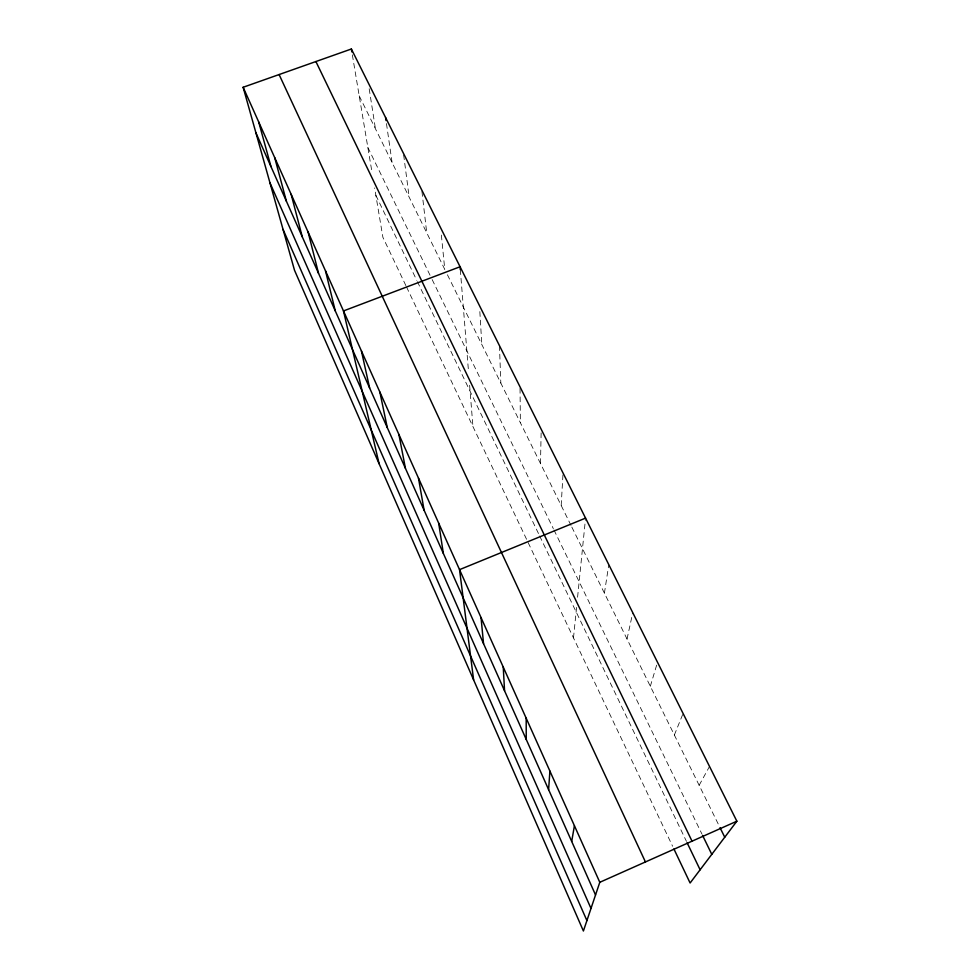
<?xml version="1.0" encoding="UTF-8"?>
<svg xmlns="http://www.w3.org/2000/svg" width="980" height="980" viewBox="0 0 980 980"><rect width="100%" height="100%" fill="white"/><g stroke="black" fill="none" stroke-linecap="round" stroke-linejoin="round"><path stroke-width="0.73" stroke-dasharray="4.9 3.68" d="M540.482 463.516L541.181 430.771M561.185 505.484L563.047 473.034M573.484 637.894L576.706 605.995M577.588 597.224L585.415 519.584M604.415 593.182L608.788 564.652M627.029 639.021L632.761 612.672M650.328 686.282L657.507 662.26M674.35 735.024L683.085 713.477M699.144 785.311L709.52 766.433M359.207 95.844L444.773 269.39L441.245 233.779M447.419 274.755L571.168 525.733M571.83 527.081L719.357 826.287M367.843 147.392L430.147 275.466M432.156 279.582L553.32 528.624M553.97 529.96L701.901 833.992M375.842 195.228L416.757 280.329M417.407 281.677L538.988 534.59M539.637 535.95L686.453 841.367M405.879 285.609L382.886 237.282L374.63 187.952M406.504 286.932L672.623 846.267M352.347 54.856L371.947 171.929M369.178 88.739L375.426 128.748M386.463 123.566L392.086 162.521M403.638 154.816L409.175 197.188M421.951 191.517L426.729 232.799M460.318 269.745L468.526 371.665M469.616 385.263L472.948 426.57M479.845 311.615L481.817 344.519M499.457 345.646L500.829 383.082M520.037 388.337L520.38 422.723"/><path stroke-width="1.47" d="M548.604 789.623L549.903 771.076M571.695 841.44L574.415 825.736M243.138 87.269L599.797 882.294L583.406 931L294.514 270.26L243.138 87.269L351.367 49L736.862 821.203L690.104 883.005L673.922 848.986M599.797 882.294L736.862 821.203M585.562 518.126L459.534 569.649L473.61 679.863M720.031 827.659L724.747 837.214M702.55 835.352L711.786 854.34M315.903 61.544L692.039 841.183M687.103 842.727L700.112 869.774M279.104 74.553L645.44 861.947M255.939 132.864L595.534 894.948M270.014 182.978L591.001 908.448M283.061 229.455L586.91 920.6M258.708 121.986L270.97 166.588M274.719 157.657L286.393 201.206M291.17 194.346L302.244 236.768M308.112 232.089L318.524 273.298M325.532 270.946L335.258 310.844M379.076 463.663L343.478 310.942L460.073 266.756L460.318 269.745M361.412 350.913L369.619 387.982M379.873 392.074L387.272 427.586M398.897 434.459L405.426 468.318M418.485 478.142L424.107 510.237M351.367 49L351.857 51.928M438.697 523.185L443.327 553.382M385.593 117.576L386.034 120.565M481.045 617.584L483.532 643.591M503.255 667.086L504.553 690.778M526.187 718.23L526.236 739.435"/></g></svg>
